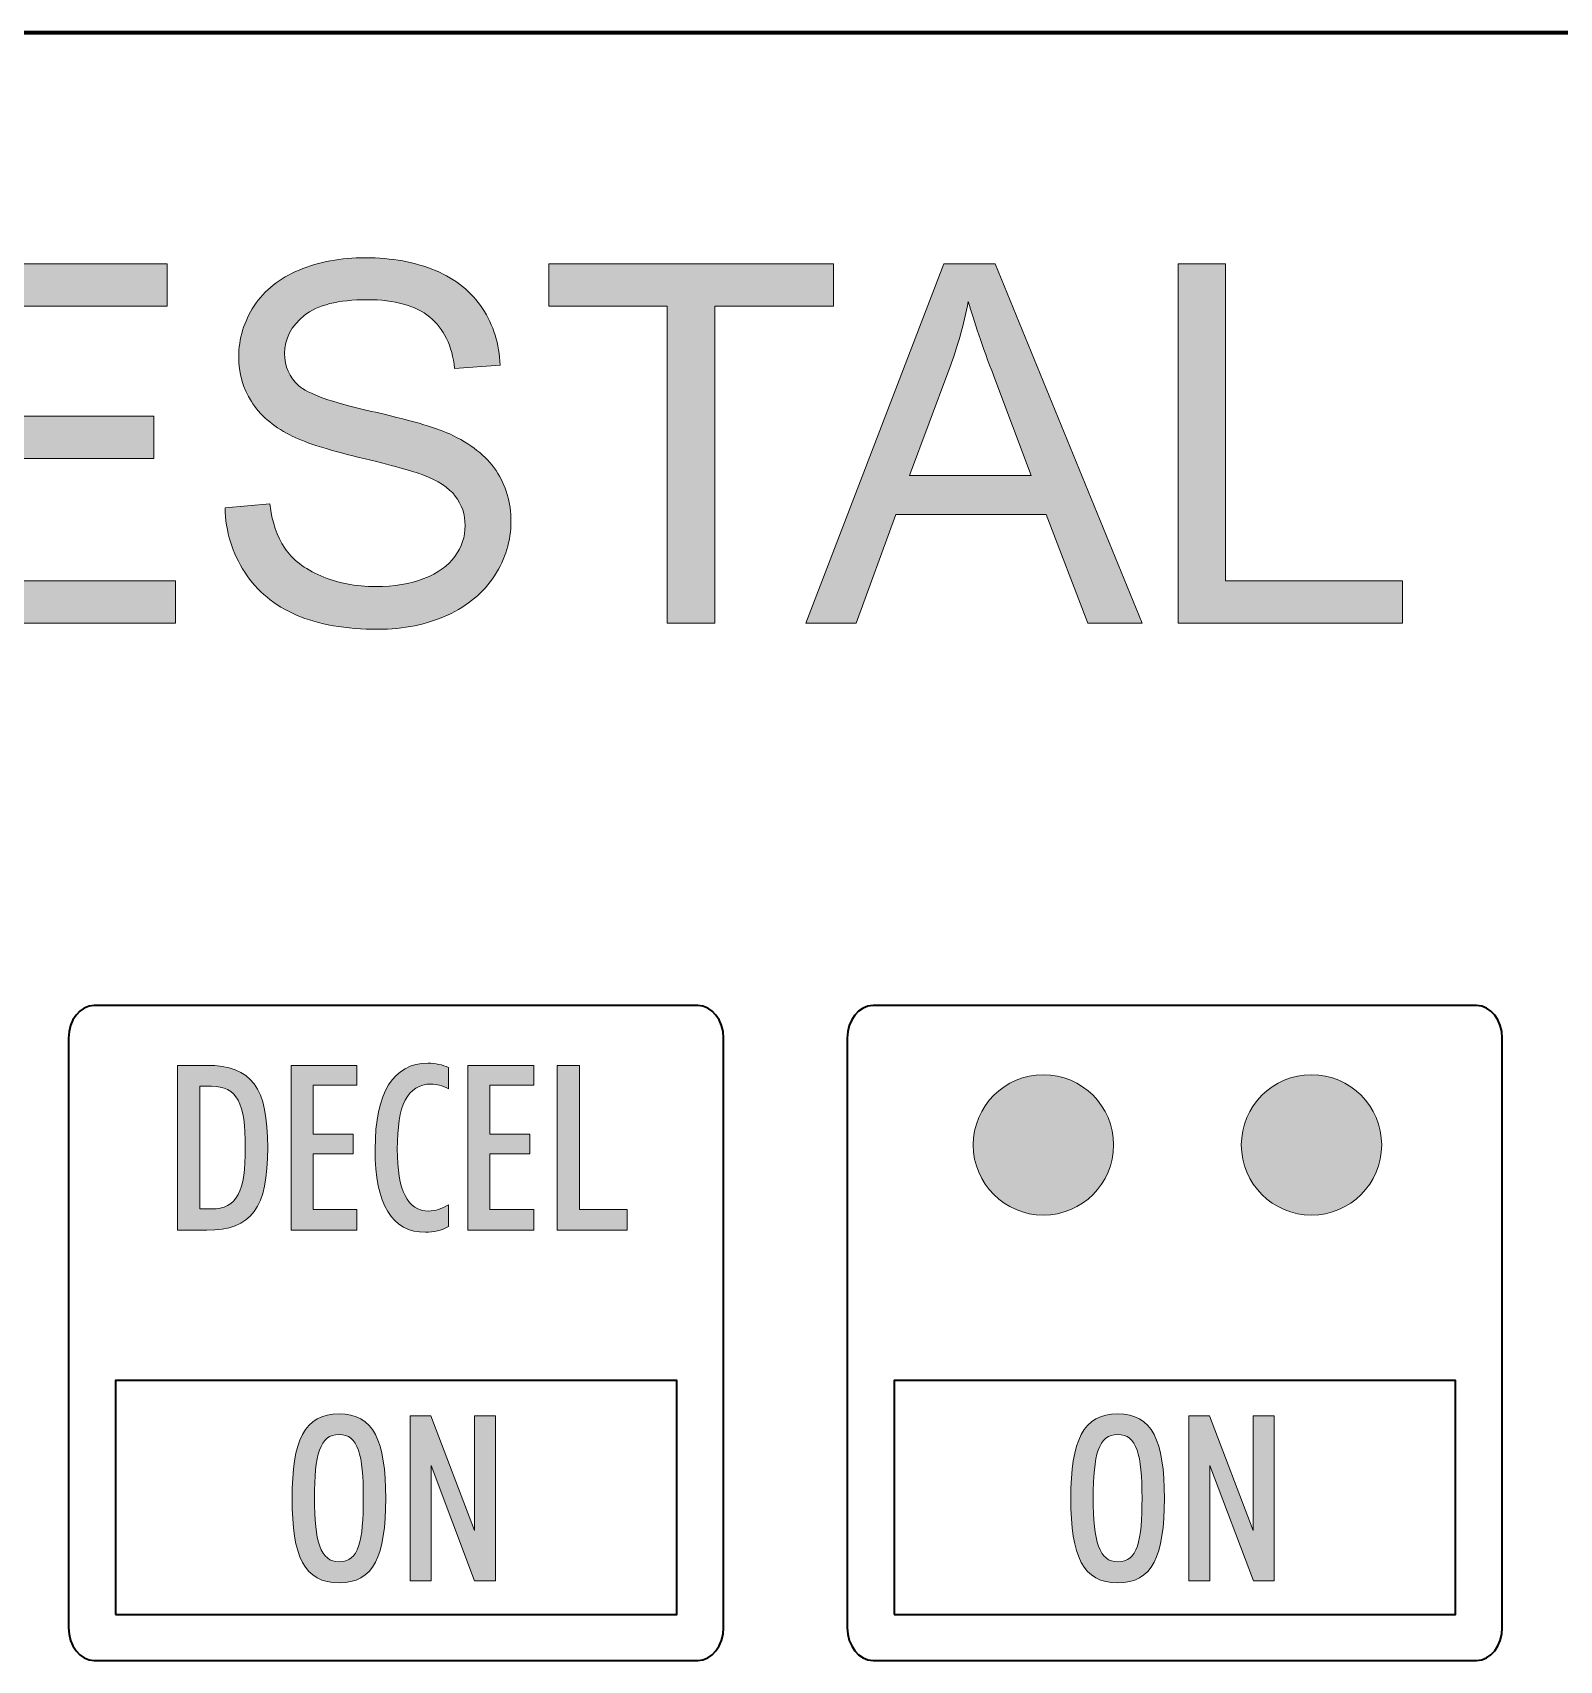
# Model space of a CAD drawing. Header units: millimetres. Extents: x 4 to 202, y 10 to 290.
# Drawn here: x 102.88 to 135.52, y 177.58 to 212.37 of the extents above; entities that cross this region are included whole.
import ezdxf

# ---------------------------------------------------------------- set-up
doc = ezdxf.new("R2010")
doc.units = ezdxf.units.MM
doc.header["$MEASUREMENT"] = 0
doc.layers.add('Layer 1', color=7, linetype='Continuous', lineweight=0)

# ---------------------------------------------------------------- blocks, each defined once
blk = doc.blocks.new('Block_7')
at = {"layer": 'Layer 1', "true_color": 0x1d1d1b, "transparency": 33554687}
h = blk.add_hatch(color=250, dxfattribs=at)
h.dxf.hatch_style = 2
edge = h.paths.add_edge_path()
edge.add_spline(control_points=[(79.146, 203.779), (79.146, 203.779), (81.131, 203.779), (81.131, 203.779), (81.787, 203.779), (82.253, 203.902), (82.529, 204.146), (82.805, 204.39), (82.943, 204.734), (82.943, 205.178), (82.943, 205.499), (82.862, 205.774), (82.699, 206.003), (82.537, 206.232), (82.323, 206.383), (82.058, 206.456), (81.887, 206.501), (81.571, 206.524), (81.11, 206.524), (81.11, 206.524), (79.146, 206.524), (79.146, 206.524), (79.146, 206.524), (79.146, 203.779), (79.146, 203.779)], knot_values=[0, 0, 0, 0, 1, 1, 1, 2, 2, 2, 3, 3, 3, 4, 4, 4, 5, 5, 5, 6, 6, 6, 7, 7, 7, 8, 8, 8, 8], degree=3, periodic=0)
edge = h.paths.add_edge_path()
edge.add_spline(control_points=[(78.129, 199.752), (78.129, 199.752), (78.129, 207.43), (78.129, 207.43), (78.129, 207.43), (81.026, 207.43), (81.026, 207.43), (81.536, 207.43), (81.925, 207.406), (82.194, 207.357), (82.571, 207.294), (82.887, 207.174), (83.142, 206.998), (83.397, 206.822), (83.602, 206.574), (83.757, 206.257), (83.913, 205.939), (83.99, 205.59), (83.99, 205.209), (83.99, 204.556), (83.782, 204.004), (83.367, 203.552), (82.952, 203.099), (82.201, 202.873), (81.115, 202.873), (81.115, 202.873), (79.146, 202.873), (79.146, 202.873), (79.146, 202.873), (79.146, 199.752), (79.146, 199.752), (79.146, 199.752), (78.129, 199.752), (78.129, 199.752)], knot_values=[0, 0, 0, 0, 1, 1, 1, 2, 2, 2, 3, 3, 3, 4, 4, 4, 5, 5, 5, 6, 6, 6, 7, 7, 7, 8, 8, 8, 9, 9, 9, 10, 10, 10, 11, 11, 11, 11], degree=3, periodic=0)
h = blk.add_hatch(color=250, dxfattribs=at)
h.dxf.hatch_style = 2
edge = h.paths.add_edge_path()
edge.add_spline(control_points=[(85.305, 199.752), (85.305, 199.752), (85.305, 207.43), (85.305, 207.43), (85.305, 207.43), (90.857, 207.43), (90.857, 207.43), (90.857, 207.43), (90.857, 206.524), (90.857, 206.524), (90.857, 206.524), (86.321, 206.524), (86.321, 206.524), (86.321, 206.524), (86.321, 204.172), (86.321, 204.172), (86.321, 204.172), (90.569, 204.172), (90.569, 204.172), (90.569, 204.172), (90.569, 203.271), (90.569, 203.271), (90.569, 203.271), (86.321, 203.271), (86.321, 203.271), (86.321, 203.271), (86.321, 200.658), (86.321, 200.658), (86.321, 200.658), (91.035, 200.658), (91.035, 200.658), (91.035, 200.658), (91.035, 199.752), (91.035, 199.752), (91.035, 199.752), (85.305, 199.752), (85.305, 199.752)], knot_values=[0, 0, 0, 0, 1, 1, 1, 2, 2, 2, 3, 3, 3, 4, 4, 4, 5, 5, 5, 6, 6, 6, 7, 7, 7, 8, 8, 8, 9, 9, 9, 10, 10, 10, 11, 11, 11, 12, 12, 12, 12], degree=3, periodic=0)
h = blk.add_hatch(color=250, dxfattribs=at)
h.dxf.hatch_style = 2
edge = h.paths.add_edge_path()
edge.add_spline(control_points=[(93.455, 200.658), (93.455, 200.658), (95.094, 200.658), (95.094, 200.658), (95.601, 200.658), (95.998, 200.705), (96.286, 200.799), (96.574, 200.894), (96.803, 201.026), (96.974, 201.197), (97.215, 201.438), (97.403, 201.762), (97.537, 202.169), (97.672, 202.576), (97.739, 203.069), (97.739, 203.648), (97.739, 204.452), (97.607, 205.069), (97.344, 205.5), (97.08, 205.931), (96.76, 206.22), (96.383, 206.367), (96.11, 206.472), (95.672, 206.524), (95.068, 206.524), (95.068, 206.524), (93.455, 206.524), (93.455, 206.524), (93.455, 206.524), (93.455, 200.658), (93.455, 200.658)], knot_values=[0, 0, 0, 0, 1, 1, 1, 2, 2, 2, 3, 3, 3, 4, 4, 4, 5, 5, 5, 6, 6, 6, 7, 7, 7, 8, 8, 8, 9, 9, 9, 10, 10, 10, 10], degree=3, periodic=0)
edge = h.paths.add_edge_path()
edge.add_spline(control_points=[(92.439, 199.752), (92.439, 199.752), (92.439, 207.43), (92.439, 207.43), (92.439, 207.43), (95.084, 207.43), (95.084, 207.43), (95.681, 207.43), (96.137, 207.393), (96.451, 207.32), (96.891, 207.219), (97.266, 207.035), (97.577, 206.77), (97.982, 206.428), (98.285, 205.991), (98.485, 205.458), (98.686, 204.925), (98.787, 204.317), (98.787, 203.633), (98.787, 203.05), (98.719, 202.533), (98.583, 202.082), (98.446, 201.632), (98.272, 201.259), (98.059, 200.964), (97.846, 200.669), (97.612, 200.437), (97.36, 200.268), (97.106, 200.098), (96.801, 199.97), (96.443, 199.883), (96.085, 199.795), (95.674, 199.752), (95.21, 199.752), (95.21, 199.752), (92.439, 199.752), (92.439, 199.752)], knot_values=[0, 0, 0, 0, 1, 1, 1, 2, 2, 2, 3, 3, 3, 4, 4, 4, 5, 5, 5, 6, 6, 6, 7, 7, 7, 8, 8, 8, 9, 9, 9, 10, 10, 10, 11, 11, 11, 12, 12, 12, 12], degree=3, periodic=0)
h = blk.add_hatch(color=250, dxfattribs=at)
h.dxf.hatch_style = 2
edge = h.paths.add_edge_path()
edge.add_spline(control_points=[(100.206, 199.752), (100.206, 199.752), (100.206, 207.43), (100.206, 207.43), (100.206, 207.43), (105.758, 207.43), (105.758, 207.43), (105.758, 207.43), (105.758, 206.524), (105.758, 206.524), (105.758, 206.524), (101.222, 206.524), (101.222, 206.524), (101.222, 206.524), (101.222, 204.172), (101.222, 204.172), (101.222, 204.172), (105.47, 204.172), (105.47, 204.172), (105.47, 204.172), (105.47, 203.271), (105.47, 203.271), (105.47, 203.271), (101.222, 203.271), (101.222, 203.271), (101.222, 203.271), (101.222, 200.658), (101.222, 200.658), (101.222, 200.658), (105.936, 200.658), (105.936, 200.658), (105.936, 200.658), (105.936, 199.752), (105.936, 199.752), (105.936, 199.752), (100.206, 199.752), (100.206, 199.752)], knot_values=[0, 0, 0, 0, 1, 1, 1, 2, 2, 2, 3, 3, 3, 4, 4, 4, 5, 5, 5, 6, 6, 6, 7, 7, 7, 8, 8, 8, 9, 9, 9, 10, 10, 10, 11, 11, 11, 12, 12, 12, 12], degree=3, periodic=0)
h = blk.add_hatch(color=250, dxfattribs=at)
h.dxf.hatch_style = 2
edge = h.paths.add_edge_path()
edge.add_spline(control_points=[(106.994, 202.218), (106.994, 202.218), (107.953, 202.302), (107.953, 202.302), (107.998, 201.918), (108.104, 201.603), (108.27, 201.357), (108.435, 201.111), (108.693, 200.912), (109.042, 200.76), (109.391, 200.608), (109.784, 200.532), (110.22, 200.532), (110.608, 200.532), (110.95, 200.59), (111.247, 200.705), (111.544, 200.82), (111.764, 200.978), (111.909, 201.179), (112.054, 201.38), (112.127, 201.599), (112.127, 201.836), (112.127, 202.077), (112.057, 202.287), (111.917, 202.467), (111.778, 202.647), (111.547, 202.798), (111.226, 202.92), (111.02, 203.001), (110.564, 203.126), (109.859, 203.295), (109.154, 203.464), (108.66, 203.624), (108.377, 203.774), (108.01, 203.966), (107.737, 204.204), (107.557, 204.489), (107.377, 204.774), (107.288, 205.092), (107.288, 205.445), (107.288, 205.833), (107.397, 206.195), (107.618, 206.532), (107.837, 206.869), (108.159, 207.124), (108.581, 207.299), (109.004, 207.474), (109.473, 207.561), (109.99, 207.561), (110.559, 207.561), (111.061, 207.469), (111.496, 207.286), (111.93, 207.103), (112.265, 206.833), (112.499, 206.477), (112.732, 206.121), (112.858, 205.717), (112.876, 205.267), (112.876, 205.267), (111.902, 205.194), (111.902, 205.194), (111.849, 205.679), (111.672, 206.045), (111.37, 206.294), (111.068, 206.541), (110.622, 206.665), (110.032, 206.665), (109.417, 206.665), (108.97, 206.553), (108.689, 206.327), (108.408, 206.102), (108.267, 205.831), (108.267, 205.513), (108.267, 205.237), (108.367, 205.01), (108.566, 204.832), (108.761, 204.654), (109.271, 204.472), (110.097, 204.285), (110.923, 204.098), (111.489, 203.935), (111.797, 203.795), (112.244, 203.589), (112.574, 203.328), (112.787, 203.012), (113, 202.696), (113.106, 202.332), (113.106, 201.92), (113.106, 201.512), (112.989, 201.127), (112.755, 200.765), (112.521, 200.404), (112.185, 200.123), (111.747, 199.922), (111.309, 199.721), (110.816, 199.621), (110.268, 199.621), (109.573, 199.621), (108.991, 199.722), (108.521, 199.924), (108.051, 200.127), (107.683, 200.432), (107.416, 200.838), (107.149, 201.245), (107.008, 201.705), (106.994, 202.218)], knot_values=[0, 0, 0, 0, 1, 1, 1, 2, 2, 2, 3, 3, 3, 4, 4, 4, 5, 5, 5, 6, 6, 6, 7, 7, 7, 8, 8, 8, 9, 9, 9, 10, 10, 10, 11, 11, 11, 12, 12, 12, 13, 13, 13, 14, 14, 14, 15, 15, 15, 16, 16, 16, 17, 17, 17, 18, 18, 18, 19, 19, 19, 20, 20, 20, 21, 21, 21, 22, 22, 22, 23, 23, 23, 24, 24, 24, 25, 25, 25, 26, 26, 26, 27, 27, 27, 28, 28, 28, 29, 29, 29, 30, 30, 30, 31, 31, 31, 32, 32, 32, 33, 33, 33, 34, 34, 34, 35, 35, 35, 35], degree=3, periodic=0)
h = blk.add_hatch(color=250, dxfattribs=at)
h.dxf.hatch_style = 2
edge = h.paths.add_edge_path()
edge.add_spline(control_points=[(116.448, 199.752), (116.448, 199.752), (116.448, 206.524), (116.448, 206.524), (116.448, 206.524), (113.918, 206.524), (113.918, 206.524), (113.918, 206.524), (113.918, 207.43), (113.918, 207.43), (113.918, 207.43), (120.004, 207.43), (120.004, 207.43), (120.004, 207.43), (120.004, 206.524), (120.004, 206.524), (120.004, 206.524), (117.464, 206.524), (117.464, 206.524), (117.464, 206.524), (117.464, 199.752), (117.464, 199.752), (117.464, 199.752), (116.448, 199.752), (116.448, 199.752)], knot_values=[0, 0, 0, 0, 1, 1, 1, 2, 2, 2, 3, 3, 3, 4, 4, 4, 5, 5, 5, 6, 6, 6, 7, 7, 7, 8, 8, 8, 8], degree=3, periodic=0)
h = blk.add_hatch(color=250, dxfattribs=at)
h.dxf.hatch_style = 2
edge = h.paths.add_edge_path()
edge.add_spline(control_points=[(121.625, 202.905), (121.625, 202.905), (124.228, 202.905), (124.228, 202.905), (124.228, 202.905), (123.427, 205.031), (123.427, 205.031), (123.182, 205.677), (123.001, 206.208), (122.882, 206.623), (122.784, 206.131), (122.646, 205.642), (122.468, 205.157), (122.468, 205.157), (121.625, 202.905), (121.625, 202.905)], knot_values=[0, 0, 0, 0, 1, 1, 1, 2, 2, 2, 3, 3, 3, 4, 4, 4, 5, 5, 5, 5], degree=3, periodic=0)
edge = h.paths.add_edge_path()
edge.add_spline(control_points=[(119.409, 199.752), (119.409, 199.752), (122.358, 207.43), (122.358, 207.43), (122.358, 207.43), (123.453, 207.43), (123.453, 207.43), (123.453, 207.43), (126.596, 199.752), (126.596, 199.752), (126.596, 199.752), (125.438, 199.752), (125.438, 199.752), (125.438, 199.752), (124.543, 202.077), (124.543, 202.077), (124.543, 202.077), (121.332, 202.077), (121.332, 202.077), (121.332, 202.077), (120.488, 199.752), (120.488, 199.752), (120.488, 199.752), (119.409, 199.752), (119.409, 199.752)], knot_values=[0, 0, 0, 0, 1, 1, 1, 2, 2, 2, 3, 3, 3, 4, 4, 4, 5, 5, 5, 6, 6, 6, 7, 7, 7, 8, 8, 8, 8], degree=3, periodic=0)
h = blk.add_hatch(color=250, dxfattribs=at)
h.dxf.hatch_style = 2
edge = h.paths.add_edge_path()
edge.add_spline(control_points=[(127.365, 199.752), (127.365, 199.752), (127.365, 207.43), (127.365, 207.43), (127.365, 207.43), (128.381, 207.43), (128.381, 207.43), (128.381, 207.43), (128.381, 200.658), (128.381, 200.658), (128.381, 200.658), (132.163, 200.658), (132.163, 200.658), (132.163, 200.658), (132.163, 199.752), (132.163, 199.752), (132.163, 199.752), (127.365, 199.752), (127.365, 199.752)], knot_values=[0, 0, 0, 0, 1, 1, 1, 2, 2, 2, 3, 3, 3, 4, 4, 4, 5, 5, 5, 6, 6, 6, 6], degree=3, periodic=0)
at = {"layer": 'Layer 1'}
for points, knots in [([(78.129, 199.752), (78.129, 199.752), (78.129, 207.43), (78.129, 207.43), (78.129, 207.43), (81.026, 207.43), (81.026, 207.43), (81.536, 207.43), (81.925, 207.406), (82.194, 207.357), (82.571, 207.294), (82.887, 207.174), (83.142, 206.998), (83.397, 206.822), (83.602, 206.574), (83.757, 206.257), (83.913, 205.939), (83.99, 205.59), (83.99, 205.209), (83.99, 204.556), (83.782, 204.004), (83.367, 203.552), (82.952, 203.099), (82.201, 202.873), (81.115, 202.873), (81.115, 202.873), (79.146, 202.873), (79.146, 202.873), (79.146, 202.873), (79.146, 199.752), (79.146, 199.752), (79.146, 199.752), (78.129, 199.752), (78.129, 199.752)], [0, 0, 0, 0, 1, 1, 1, 2, 2, 2, 3, 3, 3, 4, 4, 4, 5, 5, 5, 6, 6, 6, 7, 7, 7, 8, 8, 8, 9, 9, 9, 10, 10, 10, 11, 11, 11, 11]), ([(85.305, 199.752), (85.305, 199.752), (85.305, 207.43), (85.305, 207.43), (85.305, 207.43), (90.857, 207.43), (90.857, 207.43), (90.857, 207.43), (90.857, 206.524), (90.857, 206.524), (90.857, 206.524), (86.321, 206.524), (86.321, 206.524), (86.321, 206.524), (86.321, 204.172), (86.321, 204.172), (86.321, 204.172), (90.569, 204.172), (90.569, 204.172), (90.569, 204.172), (90.569, 203.271), (90.569, 203.271), (90.569, 203.271), (86.321, 203.271), (86.321, 203.271), (86.321, 203.271), (86.321, 200.658), (86.321, 200.658), (86.321, 200.658), (91.035, 200.658), (91.035, 200.658), (91.035, 200.658), (91.035, 199.752), (91.035, 199.752), (91.035, 199.752), (85.305, 199.752), (85.305, 199.752)], [0, 0, 0, 0, 1, 1, 1, 2, 2, 2, 3, 3, 3, 4, 4, 4, 5, 5, 5, 6, 6, 6, 7, 7, 7, 8, 8, 8, 9, 9, 9, 10, 10, 10, 11, 11, 11, 12, 12, 12, 12]), ([(92.439, 199.752), (92.439, 199.752), (92.439, 207.43), (92.439, 207.43), (92.439, 207.43), (95.084, 207.43), (95.084, 207.43), (95.681, 207.43), (96.137, 207.393), (96.451, 207.32), (96.891, 207.219), (97.266, 207.035), (97.577, 206.77), (97.982, 206.428), (98.285, 205.991), (98.485, 205.458), (98.686, 204.925), (98.787, 204.317), (98.787, 203.633), (98.787, 203.05), (98.719, 202.533), (98.583, 202.082), (98.446, 201.632), (98.272, 201.259), (98.059, 200.964), (97.846, 200.669), (97.612, 200.437), (97.36, 200.268), (97.106, 200.098), (96.801, 199.97), (96.443, 199.883), (96.085, 199.795), (95.674, 199.752), (95.21, 199.752), (95.21, 199.752), (92.439, 199.752), (92.439, 199.752)], [0, 0, 0, 0, 1, 1, 1, 2, 2, 2, 3, 3, 3, 4, 4, 4, 5, 5, 5, 6, 6, 6, 7, 7, 7, 8, 8, 8, 9, 9, 9, 10, 10, 10, 11, 11, 11, 12, 12, 12, 12]), ([(100.206, 199.752), (100.206, 199.752), (100.206, 207.43), (100.206, 207.43), (100.206, 207.43), (105.758, 207.43), (105.758, 207.43), (105.758, 207.43), (105.758, 206.524), (105.758, 206.524), (105.758, 206.524), (101.222, 206.524), (101.222, 206.524), (101.222, 206.524), (101.222, 204.172), (101.222, 204.172), (101.222, 204.172), (105.47, 204.172), (105.47, 204.172), (105.47, 204.172), (105.47, 203.271), (105.47, 203.271), (105.47, 203.271), (101.222, 203.271), (101.222, 203.271), (101.222, 203.271), (101.222, 200.658), (101.222, 200.658), (101.222, 200.658), (105.936, 200.658), (105.936, 200.658), (105.936, 200.658), (105.936, 199.752), (105.936, 199.752), (105.936, 199.752), (100.206, 199.752), (100.206, 199.752)], [0, 0, 0, 0, 1, 1, 1, 2, 2, 2, 3, 3, 3, 4, 4, 4, 5, 5, 5, 6, 6, 6, 7, 7, 7, 8, 8, 8, 9, 9, 9, 10, 10, 10, 11, 11, 11, 12, 12, 12, 12]), ([(106.994, 202.218), (106.994, 202.218), (107.953, 202.302), (107.953, 202.302), (107.998, 201.918), (108.104, 201.603), (108.27, 201.357), (108.435, 201.111), (108.693, 200.912), (109.042, 200.76), (109.391, 200.608), (109.784, 200.532), (110.22, 200.532), (110.608, 200.532), (110.95, 200.59), (111.247, 200.705), (111.544, 200.82), (111.764, 200.978), (111.909, 201.179), (112.054, 201.38), (112.127, 201.599), (112.127, 201.836), (112.127, 202.077), (112.057, 202.287), (111.917, 202.467), (111.778, 202.647), (111.547, 202.798), (111.226, 202.92), (111.02, 203.001), (110.564, 203.126), (109.859, 203.295), (109.154, 203.464), (108.66, 203.624), (108.377, 203.774), (108.01, 203.966), (107.737, 204.204), (107.557, 204.489), (107.377, 204.774), (107.288, 205.092), (107.288, 205.445), (107.288, 205.833), (107.397, 206.195), (107.618, 206.532), (107.837, 206.869), (108.159, 207.124), (108.581, 207.299), (109.004, 207.474), (109.473, 207.561), (109.99, 207.561), (110.559, 207.561), (111.061, 207.469), (111.496, 207.286), (111.93, 207.103), (112.265, 206.833), (112.499, 206.477), (112.732, 206.121), (112.858, 205.717), (112.876, 205.267), (112.876, 205.267), (111.902, 205.194), (111.902, 205.194), (111.849, 205.679), (111.672, 206.045), (111.37, 206.294), (111.068, 206.541), (110.622, 206.665), (110.032, 206.665), (109.417, 206.665), (108.97, 206.553), (108.689, 206.327), (108.408, 206.102), (108.267, 205.831), (108.267, 205.513), (108.267, 205.237), (108.367, 205.01), (108.566, 204.832), (108.761, 204.654), (109.271, 204.472), (110.097, 204.285), (110.923, 204.098), (111.489, 203.935), (111.797, 203.795), (112.244, 203.589), (112.574, 203.328), (112.787, 203.012), (113, 202.696), (113.106, 202.332), (113.106, 201.92), (113.106, 201.512), (112.989, 201.127), (112.755, 200.765), (112.521, 200.404), (112.185, 200.123), (111.747, 199.922), (111.309, 199.721), (110.816, 199.621), (110.268, 199.621), (109.573, 199.621), (108.991, 199.722), (108.521, 199.924), (108.051, 200.127), (107.683, 200.432), (107.416, 200.838), (107.149, 201.245), (107.008, 201.705), (106.994, 202.218)], [0, 0, 0, 0, 1, 1, 1, 2, 2, 2, 3, 3, 3, 4, 4, 4, 5, 5, 5, 6, 6, 6, 7, 7, 7, 8, 8, 8, 9, 9, 9, 10, 10, 10, 11, 11, 11, 12, 12, 12, 13, 13, 13, 14, 14, 14, 15, 15, 15, 16, 16, 16, 17, 17, 17, 18, 18, 18, 19, 19, 19, 20, 20, 20, 21, 21, 21, 22, 22, 22, 23, 23, 23, 24, 24, 24, 25, 25, 25, 26, 26, 26, 27, 27, 27, 28, 28, 28, 29, 29, 29, 30, 30, 30, 31, 31, 31, 32, 32, 32, 33, 33, 33, 34, 34, 34, 35, 35, 35, 35]), ([(116.448, 199.752), (116.448, 199.752), (116.448, 206.524), (116.448, 206.524), (116.448, 206.524), (113.918, 206.524), (113.918, 206.524), (113.918, 206.524), (113.918, 207.43), (113.918, 207.43), (113.918, 207.43), (120.004, 207.43), (120.004, 207.43), (120.004, 207.43), (120.004, 206.524), (120.004, 206.524), (120.004, 206.524), (117.464, 206.524), (117.464, 206.524), (117.464, 206.524), (117.464, 199.752), (117.464, 199.752), (117.464, 199.752), (116.448, 199.752), (116.448, 199.752)], [0, 0, 0, 0, 1, 1, 1, 2, 2, 2, 3, 3, 3, 4, 4, 4, 5, 5, 5, 6, 6, 6, 7, 7, 7, 8, 8, 8, 8]), ([(119.409, 199.752), (119.409, 199.752), (122.358, 207.43), (122.358, 207.43), (122.358, 207.43), (123.453, 207.43), (123.453, 207.43), (123.453, 207.43), (126.596, 199.752), (126.596, 199.752), (126.596, 199.752), (125.438, 199.752), (125.438, 199.752), (125.438, 199.752), (124.543, 202.077), (124.543, 202.077), (124.543, 202.077), (121.332, 202.077), (121.332, 202.077), (121.332, 202.077), (120.488, 199.752), (120.488, 199.752), (120.488, 199.752), (119.409, 199.752), (119.409, 199.752)], [0, 0, 0, 0, 1, 1, 1, 2, 2, 2, 3, 3, 3, 4, 4, 4, 5, 5, 5, 6, 6, 6, 7, 7, 7, 8, 8, 8, 8]), ([(127.365, 199.752), (127.365, 199.752), (127.365, 207.43), (127.365, 207.43), (127.365, 207.43), (128.381, 207.43), (128.381, 207.43), (128.381, 207.43), (128.381, 200.658), (128.381, 200.658), (128.381, 200.658), (132.163, 200.658), (132.163, 200.658), (132.163, 200.658), (132.163, 199.752), (132.163, 199.752), (132.163, 199.752), (127.365, 199.752), (127.365, 199.752)], [0, 0, 0, 0, 1, 1, 1, 2, 2, 2, 3, 3, 3, 4, 4, 4, 5, 5, 5, 6, 6, 6, 6]), ([(79.146, 203.779), (79.146, 203.779), (81.131, 203.779), (81.131, 203.779), (81.787, 203.779), (82.253, 203.902), (82.529, 204.146), (82.805, 204.39), (82.943, 204.734), (82.943, 205.178), (82.943, 205.499), (82.862, 205.774), (82.699, 206.003), (82.537, 206.232), (82.323, 206.383), (82.058, 206.456), (81.887, 206.501), (81.571, 206.524), (81.11, 206.524), (81.11, 206.524), (79.146, 206.524), (79.146, 206.524), (79.146, 206.524), (79.146, 203.779), (79.146, 203.779)], [0, 0, 0, 0, 1, 1, 1, 2, 2, 2, 3, 3, 3, 4, 4, 4, 5, 5, 5, 6, 6, 6, 7, 7, 7, 8, 8, 8, 8]), ([(93.455, 200.658), (93.455, 200.658), (95.094, 200.658), (95.094, 200.658), (95.601, 200.658), (95.998, 200.705), (96.286, 200.799), (96.574, 200.894), (96.803, 201.026), (96.974, 201.197), (97.215, 201.438), (97.403, 201.762), (97.537, 202.169), (97.672, 202.576), (97.739, 203.069), (97.739, 203.648), (97.739, 204.452), (97.607, 205.069), (97.344, 205.5), (97.08, 205.931), (96.76, 206.22), (96.383, 206.367), (96.11, 206.472), (95.672, 206.524), (95.068, 206.524), (95.068, 206.524), (93.455, 206.524), (93.455, 206.524), (93.455, 206.524), (93.455, 200.658), (93.455, 200.658)], [0, 0, 0, 0, 1, 1, 1, 2, 2, 2, 3, 3, 3, 4, 4, 4, 5, 5, 5, 6, 6, 6, 7, 7, 7, 8, 8, 8, 9, 9, 9, 10, 10, 10, 10]), ([(121.625, 202.905), (121.625, 202.905), (124.228, 202.905), (124.228, 202.905), (124.228, 202.905), (123.427, 205.031), (123.427, 205.031), (123.182, 205.677), (123.001, 206.208), (122.882, 206.623), (122.784, 206.131), (122.646, 205.642), (122.468, 205.157), (122.468, 205.157), (121.625, 202.905), (121.625, 202.905)], [0, 0, 0, 0, 1, 1, 1, 2, 2, 2, 3, 3, 3, 4, 4, 4, 5, 5, 5, 5])]:
    blk.add_open_spline(points, degree=3, knots=knots, dxfattribs=at)
blk = doc.blocks.new('Block_6')
at = {"layer": 'Layer 1'}
blk.add_blockref('Block_7', (0, 0), dxfattribs=at)
blk = doc.blocks.new('Block_36')
at = {"layer": 'Layer 1', "true_color": 0x1d1e1b, "transparency": 33554687}
h = blk.add_hatch(color=250, dxfattribs=at)
h.dxf.hatch_style = 2
edge = h.paths.add_edge_path()
edge.add_spline(control_points=[(111.28, 186.731), (110.559, 186.731), (110.203, 187.319), (110.203, 188.505), (110.203, 189.726), (110.593, 190.344), (111.335, 190.344), (111.498, 190.344), (111.641, 190.314), (111.774, 190.25), (111.774, 190.25), (111.774, 189.8), (111.774, 189.8), (111.641, 189.864), (111.517, 189.899), (111.404, 189.899), (110.885, 189.899), (110.677, 189.444), (110.677, 188.51), (110.677, 187.621), (110.89, 187.186), (111.354, 187.186), (111.488, 187.186), (111.621, 187.23), (111.774, 187.319), (111.774, 187.319), (111.774, 186.855), (111.774, 186.855), (111.616, 186.771), (111.458, 186.731), (111.28, 186.731)], knot_values=[0, 0, 0, 0, 1, 1, 1, 2, 2, 2, 3, 3, 3, 4, 4, 4, 5, 5, 5, 6, 6, 6, 7, 7, 7, 8, 8, 8, 9, 9, 9, 10, 10, 10, 10], degree=3, periodic=0)
h = blk.add_hatch(color=250, dxfattribs=at)
h.dxf.hatch_style = 2
edge = h.paths.add_edge_path()
edge.add_spline(control_points=[(106.702, 187.23), (107.26, 187.23), (107.428, 187.606), (107.428, 188.545), (107.428, 189.484), (107.26, 189.854), (106.702, 189.854), (106.702, 189.854), (106.455, 189.854), (106.455, 189.854), (106.455, 189.854), (106.455, 187.23), (106.455, 187.23), (106.455, 187.23), (106.702, 187.23), (106.702, 187.23)], knot_values=[0, 0, 0, 0, 1, 1, 1, 2, 2, 2, 3, 3, 3, 4, 4, 4, 5, 5, 5, 5], degree=3, periodic=0)
edge = h.paths.add_edge_path()
edge.add_spline(control_points=[(105.976, 190.299), (105.976, 190.299), (106.603, 190.299), (106.603, 190.299), (107.567, 190.299), (107.908, 189.825), (107.908, 188.54), (107.908, 187.25), (107.567, 186.776), (106.603, 186.776), (106.603, 186.776), (105.976, 186.776), (105.976, 186.776), (105.976, 186.776), (105.976, 190.299), (105.976, 190.299)], knot_values=[0, 0, 0, 0, 1, 1, 1, 2, 2, 2, 3, 3, 3, 4, 4, 4, 5, 5, 5, 5], degree=3, periodic=0)
h = blk.add_hatch(color=250, dxfattribs=at)
h.dxf.hatch_style = 2
edge = h.paths.add_edge_path()
edge.add_spline(control_points=[(108.405, 190.299), (108.405, 190.299), (109.814, 190.299), (109.814, 190.299), (109.814, 190.299), (109.814, 189.874), (109.814, 189.874), (109.814, 189.874), (108.88, 189.874), (108.88, 189.874), (108.88, 189.874), (108.88, 188.827), (108.88, 188.827), (108.88, 188.827), (109.735, 188.827), (109.735, 188.827), (109.735, 188.827), (109.735, 188.407), (109.735, 188.407), (109.735, 188.407), (108.88, 188.407), (108.88, 188.407), (108.88, 188.407), (108.88, 187.216), (108.88, 187.216), (108.88, 187.216), (109.814, 187.216), (109.814, 187.216), (109.814, 187.216), (109.814, 186.776), (109.814, 186.776), (109.814, 186.776), (108.405, 186.776), (108.405, 186.776), (108.405, 186.776), (108.405, 190.299), (108.405, 190.299)], knot_values=[0, 0, 0, 0, 1, 1, 1, 2, 2, 2, 3, 3, 3, 4, 4, 4, 5, 5, 5, 6, 6, 6, 7, 7, 7, 8, 8, 8, 9, 9, 9, 10, 10, 10, 11, 11, 11, 12, 12, 12, 12], degree=3, periodic=0)
h = blk.add_hatch(color=250, dxfattribs=at)
h.dxf.hatch_style = 2
edge = h.paths.add_edge_path()
edge.add_spline(control_points=[(112.184, 190.299), (112.184, 190.299), (113.592, 190.299), (113.592, 190.299), (113.592, 190.299), (113.592, 189.874), (113.592, 189.874), (113.592, 189.874), (112.658, 189.874), (112.658, 189.874), (112.658, 189.874), (112.658, 188.827), (112.658, 188.827), (112.658, 188.827), (113.513, 188.827), (113.513, 188.827), (113.513, 188.827), (113.513, 188.407), (113.513, 188.407), (113.513, 188.407), (112.658, 188.407), (112.658, 188.407), (112.658, 188.407), (112.658, 187.216), (112.658, 187.216), (112.658, 187.216), (113.592, 187.216), (113.592, 187.216), (113.592, 187.216), (113.592, 186.776), (113.592, 186.776), (113.592, 186.776), (112.184, 186.776), (112.184, 186.776), (112.184, 186.776), (112.184, 190.299), (112.184, 190.299)], knot_values=[0, 0, 0, 0, 1, 1, 1, 2, 2, 2, 3, 3, 3, 4, 4, 4, 5, 5, 5, 6, 6, 6, 7, 7, 7, 8, 8, 8, 9, 9, 9, 10, 10, 10, 11, 11, 11, 12, 12, 12, 12], degree=3, periodic=0)
h = blk.add_hatch(color=250, dxfattribs=at)
h.dxf.hatch_style = 2
edge = h.paths.add_edge_path()
edge.add_spline(control_points=[(114.095, 190.299), (114.095, 190.299), (114.569, 190.299), (114.569, 190.299), (114.569, 190.299), (114.569, 187.216), (114.569, 187.216), (114.569, 187.216), (115.587, 187.216), (115.587, 187.216), (115.587, 187.216), (115.587, 186.776), (115.587, 186.776), (115.587, 186.776), (114.095, 186.776), (114.095, 186.776), (114.095, 186.776), (114.095, 190.299), (114.095, 190.299)], knot_values=[0, 0, 0, 0, 1, 1, 1, 2, 2, 2, 3, 3, 3, 4, 4, 4, 5, 5, 5, 6, 6, 6, 6], degree=3, periodic=0)
at = {"layer": 'Layer 1'}
for points, knots in [([(111.28, 186.731), (110.559, 186.731), (110.203, 187.319), (110.203, 188.505), (110.203, 189.726), (110.593, 190.344), (111.335, 190.344), (111.498, 190.344), (111.641, 190.314), (111.774, 190.25), (111.774, 190.25), (111.774, 189.8), (111.774, 189.8), (111.641, 189.864), (111.517, 189.899), (111.404, 189.899), (110.885, 189.899), (110.677, 189.444), (110.677, 188.51), (110.677, 187.621), (110.89, 187.186), (111.354, 187.186), (111.488, 187.186), (111.621, 187.23), (111.774, 187.319), (111.774, 187.319), (111.774, 186.855), (111.774, 186.855), (111.616, 186.771), (111.458, 186.731), (111.28, 186.731)], [0, 0, 0, 0, 1, 1, 1, 2, 2, 2, 3, 3, 3, 4, 4, 4, 5, 5, 5, 6, 6, 6, 7, 7, 7, 8, 8, 8, 9, 9, 9, 10, 10, 10, 10]), ([(105.976, 190.299), (105.976, 190.299), (106.603, 190.299), (106.603, 190.299), (107.567, 190.299), (107.908, 189.825), (107.908, 188.54), (107.908, 187.25), (107.567, 186.776), (106.603, 186.776), (106.603, 186.776), (105.976, 186.776), (105.976, 186.776), (105.976, 186.776), (105.976, 190.299), (105.976, 190.299)], [0, 0, 0, 0, 1, 1, 1, 2, 2, 2, 3, 3, 3, 4, 4, 4, 5, 5, 5, 5]), ([(108.405, 190.299), (108.405, 190.299), (109.814, 190.299), (109.814, 190.299), (109.814, 190.299), (109.814, 189.874), (109.814, 189.874), (109.814, 189.874), (108.88, 189.874), (108.88, 189.874), (108.88, 189.874), (108.88, 188.827), (108.88, 188.827), (108.88, 188.827), (109.735, 188.827), (109.735, 188.827), (109.735, 188.827), (109.735, 188.407), (109.735, 188.407), (109.735, 188.407), (108.88, 188.407), (108.88, 188.407), (108.88, 188.407), (108.88, 187.216), (108.88, 187.216), (108.88, 187.216), (109.814, 187.216), (109.814, 187.216), (109.814, 187.216), (109.814, 186.776), (109.814, 186.776), (109.814, 186.776), (108.405, 186.776), (108.405, 186.776), (108.405, 186.776), (108.405, 190.299), (108.405, 190.299)], [0, 0, 0, 0, 1, 1, 1, 2, 2, 2, 3, 3, 3, 4, 4, 4, 5, 5, 5, 6, 6, 6, 7, 7, 7, 8, 8, 8, 9, 9, 9, 10, 10, 10, 11, 11, 11, 12, 12, 12, 12]), ([(112.184, 190.299), (112.184, 190.299), (113.592, 190.299), (113.592, 190.299), (113.592, 190.299), (113.592, 189.874), (113.592, 189.874), (113.592, 189.874), (112.658, 189.874), (112.658, 189.874), (112.658, 189.874), (112.658, 188.827), (112.658, 188.827), (112.658, 188.827), (113.513, 188.827), (113.513, 188.827), (113.513, 188.827), (113.513, 188.407), (113.513, 188.407), (113.513, 188.407), (112.658, 188.407), (112.658, 188.407), (112.658, 188.407), (112.658, 187.216), (112.658, 187.216), (112.658, 187.216), (113.592, 187.216), (113.592, 187.216), (113.592, 187.216), (113.592, 186.776), (113.592, 186.776), (113.592, 186.776), (112.184, 186.776), (112.184, 186.776), (112.184, 186.776), (112.184, 190.299), (112.184, 190.299)], [0, 0, 0, 0, 1, 1, 1, 2, 2, 2, 3, 3, 3, 4, 4, 4, 5, 5, 5, 6, 6, 6, 7, 7, 7, 8, 8, 8, 9, 9, 9, 10, 10, 10, 11, 11, 11, 12, 12, 12, 12]), ([(114.095, 190.299), (114.095, 190.299), (114.569, 190.299), (114.569, 190.299), (114.569, 190.299), (114.569, 187.216), (114.569, 187.216), (114.569, 187.216), (115.587, 187.216), (115.587, 187.216), (115.587, 187.216), (115.587, 186.776), (115.587, 186.776), (115.587, 186.776), (114.095, 186.776), (114.095, 186.776), (114.095, 186.776), (114.095, 190.299), (114.095, 190.299)], [0, 0, 0, 0, 1, 1, 1, 2, 2, 2, 3, 3, 3, 4, 4, 4, 5, 5, 5, 6, 6, 6, 6]), ([(106.702, 187.23), (107.26, 187.23), (107.428, 187.606), (107.428, 188.545), (107.428, 189.484), (107.26, 189.854), (106.702, 189.854), (106.702, 189.854), (106.455, 189.854), (106.455, 189.854), (106.455, 189.854), (106.455, 187.23), (106.455, 187.23), (106.455, 187.23), (106.702, 187.23), (106.702, 187.23)], [0, 0, 0, 0, 1, 1, 1, 2, 2, 2, 3, 3, 3, 4, 4, 4, 5, 5, 5, 5])]:
    blk.add_open_spline(points, degree=3, knots=knots, dxfattribs=at)
blk = doc.blocks.new('Block_37')
at = {"layer": 'Layer 1', "true_color": 0x1d1e1b, "transparency": 33554687}
h = blk.add_hatch(color=250, dxfattribs=at)
h.dxf.hatch_style = 2
edge = h.paths.add_edge_path()
edge.add_spline(control_points=[(109.436, 179.687), (109.856, 179.687), (109.95, 180.127), (109.95, 181.051), (109.95, 181.975), (109.841, 182.41), (109.431, 182.41), (109.021, 182.41), (108.907, 181.975), (108.907, 181.051), (108.907, 180.122), (109.03, 179.687), (109.436, 179.687)], knot_values=[0, 0, 0, 0, 1, 1, 1, 2, 2, 2, 3, 3, 3, 4, 4, 4, 4], degree=3, periodic=0)
edge = h.paths.add_edge_path()
edge.add_spline(control_points=[(109.431, 182.85), (110.172, 182.85), (110.429, 182.277), (110.429, 181.041), (110.429, 179.811), (110.172, 179.237), (109.431, 179.237), (108.69, 179.237), (108.428, 179.806), (108.428, 181.041), (108.428, 182.277), (108.69, 182.85), (109.431, 182.85)], knot_values=[0, 0, 0, 0, 1, 1, 1, 2, 2, 2, 3, 3, 3, 4, 4, 4, 4], degree=3, periodic=0)
h = blk.add_hatch(color=250, dxfattribs=at)
h.dxf.hatch_style = 2
edge = h.paths.add_edge_path()
edge.add_spline(control_points=[(110.951, 182.805), (110.951, 182.805), (111.391, 182.805), (111.391, 182.805), (111.391, 182.805), (112.325, 180.359), (112.325, 180.359), (112.325, 180.359), (112.325, 182.805), (112.325, 182.805), (112.325, 182.805), (112.775, 182.805), (112.775, 182.805), (112.775, 182.805), (112.775, 179.282), (112.775, 179.282), (112.775, 179.282), (112.33, 179.282), (112.33, 179.282), (112.33, 179.282), (111.401, 181.748), (111.401, 181.748), (111.401, 181.748), (111.401, 179.282), (111.401, 179.282), (111.401, 179.282), (110.951, 179.282), (110.951, 179.282), (110.951, 179.282), (110.951, 182.805), (110.951, 182.805)], knot_values=[0, 0, 0, 0, 1, 1, 1, 2, 2, 2, 3, 3, 3, 4, 4, 4, 5, 5, 5, 6, 6, 6, 7, 7, 7, 8, 8, 8, 9, 9, 9, 10, 10, 10, 10], degree=3, periodic=0)
at = {"layer": 'Layer 1'}
for points, knots in [([(109.431, 182.85), (110.172, 182.85), (110.429, 182.277), (110.429, 181.041), (110.429, 179.811), (110.172, 179.237), (109.431, 179.237), (108.69, 179.237), (108.428, 179.806), (108.428, 181.041), (108.428, 182.277), (108.69, 182.85), (109.431, 182.85)], [0, 0, 0, 0, 1, 1, 1, 2, 2, 2, 3, 3, 3, 4, 4, 4, 4]), ([(110.951, 182.805), (110.951, 182.805), (111.391, 182.805), (111.391, 182.805), (111.391, 182.805), (112.325, 180.359), (112.325, 180.359), (112.325, 180.359), (112.325, 182.805), (112.325, 182.805), (112.325, 182.805), (112.775, 182.805), (112.775, 182.805), (112.775, 182.805), (112.775, 179.282), (112.775, 179.282), (112.775, 179.282), (112.33, 179.282), (112.33, 179.282), (112.33, 179.282), (111.401, 181.748), (111.401, 181.748), (111.401, 181.748), (111.401, 179.282), (111.401, 179.282), (111.401, 179.282), (110.951, 179.282), (110.951, 179.282), (110.951, 179.282), (110.951, 182.805), (110.951, 182.805)], [0, 0, 0, 0, 1, 1, 1, 2, 2, 2, 3, 3, 3, 4, 4, 4, 5, 5, 5, 6, 6, 6, 7, 7, 7, 8, 8, 8, 9, 9, 9, 10, 10, 10, 10]), ([(109.436, 179.687), (109.856, 179.687), (109.95, 180.127), (109.95, 181.051), (109.95, 181.975), (109.841, 182.41), (109.431, 182.41), (109.021, 182.41), (108.907, 181.975), (108.907, 181.051), (108.907, 180.122), (109.03, 179.687), (109.436, 179.687)], [0, 0, 0, 0, 1, 1, 1, 2, 2, 2, 3, 3, 3, 4, 4, 4, 4])]:
    blk.add_open_spline(points, degree=3, knots=knots, dxfattribs=at)
blk = doc.blocks.new('Block_38')
at = {"layer": 'Layer 1', "true_color": 0x1d1e1b, "transparency": 33554687}
h = blk.add_hatch(color=250, dxfattribs=at)
h.dxf.hatch_style = 2
edge = h.paths.add_edge_path()
edge.add_spline(control_points=[(126.081, 179.687), (126.501, 179.687), (126.595, 180.127), (126.595, 181.051), (126.595, 181.975), (126.486, 182.41), (126.076, 182.41), (125.666, 182.41), (125.552, 181.975), (125.552, 181.051), (125.552, 180.122), (125.676, 179.687), (126.081, 179.687)], knot_values=[0, 0, 0, 0, 1, 1, 1, 2, 2, 2, 3, 3, 3, 4, 4, 4, 4], degree=3, periodic=0)
edge = h.paths.add_edge_path()
edge.add_spline(control_points=[(126.076, 182.85), (126.817, 182.85), (127.074, 182.277), (127.074, 181.041), (127.074, 179.811), (126.817, 179.237), (126.076, 179.237), (125.335, 179.237), (125.073, 179.806), (125.073, 181.041), (125.073, 182.277), (125.335, 182.85), (126.076, 182.85)], knot_values=[0, 0, 0, 0, 1, 1, 1, 2, 2, 2, 3, 3, 3, 4, 4, 4, 4], degree=3, periodic=0)
h = blk.add_hatch(color=250, dxfattribs=at)
h.dxf.hatch_style = 2
edge = h.paths.add_edge_path()
edge.add_spline(control_points=[(127.597, 182.805), (127.597, 182.805), (128.037, 182.805), (128.037, 182.805), (128.037, 182.805), (128.971, 180.359), (128.971, 180.359), (128.971, 180.359), (128.971, 182.805), (128.971, 182.805), (128.971, 182.805), (129.421, 182.805), (129.421, 182.805), (129.421, 182.805), (129.421, 179.282), (129.421, 179.282), (129.421, 179.282), (128.976, 179.282), (128.976, 179.282), (128.976, 179.282), (128.047, 181.748), (128.047, 181.748), (128.047, 181.748), (128.047, 179.282), (128.047, 179.282), (128.047, 179.282), (127.597, 179.282), (127.597, 179.282), (127.597, 179.282), (127.597, 182.805), (127.597, 182.805)], knot_values=[0, 0, 0, 0, 1, 1, 1, 2, 2, 2, 3, 3, 3, 4, 4, 4, 5, 5, 5, 6, 6, 6, 7, 7, 7, 8, 8, 8, 9, 9, 9, 10, 10, 10, 10], degree=3, periodic=0)
at = {"layer": 'Layer 1'}
for points, knots in [([(126.076, 182.85), (126.817, 182.85), (127.074, 182.277), (127.074, 181.041), (127.074, 179.811), (126.817, 179.237), (126.076, 179.237), (125.335, 179.237), (125.073, 179.806), (125.073, 181.041), (125.073, 182.277), (125.335, 182.85), (126.076, 182.85)], [0, 0, 0, 0, 1, 1, 1, 2, 2, 2, 3, 3, 3, 4, 4, 4, 4]), ([(127.597, 182.805), (127.597, 182.805), (128.037, 182.805), (128.037, 182.805), (128.037, 182.805), (128.971, 180.359), (128.971, 180.359), (128.971, 180.359), (128.971, 182.805), (128.971, 182.805), (128.971, 182.805), (129.421, 182.805), (129.421, 182.805), (129.421, 182.805), (129.421, 179.282), (129.421, 179.282), (129.421, 179.282), (128.976, 179.282), (128.976, 179.282), (128.976, 179.282), (128.047, 181.748), (128.047, 181.748), (128.047, 181.748), (128.047, 179.282), (128.047, 179.282), (128.047, 179.282), (127.597, 179.282), (127.597, 179.282), (127.597, 179.282), (127.597, 182.805), (127.597, 182.805)], [0, 0, 0, 0, 1, 1, 1, 2, 2, 2, 3, 3, 3, 4, 4, 4, 5, 5, 5, 6, 6, 6, 7, 7, 7, 8, 8, 8, 9, 9, 9, 10, 10, 10, 10]), ([(126.081, 179.687), (126.501, 179.687), (126.595, 180.127), (126.595, 181.051), (126.595, 181.975), (126.486, 182.41), (126.076, 182.41), (125.666, 182.41), (125.552, 181.975), (125.552, 181.051), (125.552, 180.122), (125.676, 179.687), (126.081, 179.687)], [0, 0, 0, 0, 1, 1, 1, 2, 2, 2, 3, 3, 3, 4, 4, 4, 4])]:
    blk.add_open_spline(points, degree=3, knots=knots, dxfattribs=at)

msp = doc.modelspace()

# ---------------------------------------------------------------- hatches: boundary and pattern name
at = {"layer": 'Layer 1', "true_color": 0x1d1e1b, "transparency": 33554687}
h = msp.add_hatch(color=250, dxfattribs=at)
edge = h.paths.add_edge_path()
edge.add_spline(control_points=[(124.487, 190.098), (123.658, 190.098), (122.987, 189.426), (122.987, 188.598), (122.987, 187.769), (123.658, 187.098), (124.487, 187.098), (125.315, 187.098), (125.987, 187.769), (125.987, 188.598), (125.987, 189.426), (125.315, 190.098), (124.487, 190.098)], knot_values=[0, 0, 0, 0, 1, 1, 1, 2, 2, 2, 3, 3, 3, 4, 4, 4, 4], degree=3, periodic=0)
edge.add_line((124.487, 190.098), (124.487, 190.098))
h = msp.add_hatch(color=250, dxfattribs=at)
edge = h.paths.add_edge_path()
edge.add_spline(control_points=[(130.218, 190.098), (129.389, 190.098), (128.718, 189.426), (128.718, 188.598), (128.718, 187.769), (129.389, 187.098), (130.218, 187.098), (131.046, 187.098), (131.718, 187.769), (131.718, 188.598), (131.718, 189.426), (131.046, 190.098), (130.218, 190.098)], knot_values=[0, 0, 0, 0, 1, 1, 1, 2, 2, 2, 3, 3, 3, 4, 4, 4, 4], degree=3, periodic=0)
edge.add_line((130.218, 190.098), (130.218, 190.098))

# ---------------------------------------------------------------- linework, layer by layer
at = {"layer": 'Layer 1', "color": 250, "lineweight": 70, "true_color": 0x1d1d1b}
msp.add_line((4.089, 212.375), (200.434, 212.375), dxfattribs=at)
at = {"layer": 'Layer 1', "color": 250, "lineweight": 35, "true_color": 0x1d1e1b}
for points in [[(104.65, 178.562), (116.65, 178.562), (116.65, 183.562), (104.65, 183.562)], [(121.295, 178.562), (133.295, 178.562), (133.295, 183.562), (121.295, 183.562)]]:
    msp.add_lwpolyline(points, close=True, dxfattribs=at)
at = {"layer": 'Layer 1', "color": 250, "lineweight": 35, "true_color": 0x1d1d1b}
for points in [[(104.2, 191.58), (104.2, 191.58), (117.1, 191.58), (117.1, 191.58), (117.402, 191.58), (117.65, 191.265), (117.65, 190.88), (117.65, 190.88), (117.65, 178.28), (117.65, 178.28), (117.65, 177.895), (117.402, 177.58), (117.1, 177.58), (117.1, 177.58), (104.2, 177.58), (104.2, 177.58), (103.898, 177.58), (103.65, 177.895), (103.65, 178.28), (103.65, 178.28), (103.65, 190.88), (103.65, 190.88), (103.65, 191.265), (103.898, 191.58), (104.2, 191.58)], [(120.845, 191.58), (120.845, 191.58), (133.745, 191.58), (133.745, 191.58), (134.048, 191.58), (134.295, 191.265), (134.295, 190.88), (134.295, 190.88), (134.295, 178.28), (134.295, 178.28), (134.295, 177.895), (134.048, 177.58), (133.745, 177.58), (133.745, 177.58), (120.845, 177.58), (120.845, 177.58), (120.543, 177.58), (120.295, 177.895), (120.295, 178.28), (120.295, 178.28), (120.295, 190.88), (120.295, 190.88), (120.295, 191.265), (120.543, 191.58), (120.845, 191.58)]]:
    msp.add_open_spline(points, degree=3, knots=[0, 0, 0, 0, 1, 1, 1, 2, 2, 2, 3, 3, 3, 4, 4, 4, 5, 5, 5, 6, 6, 6, 7, 7, 7, 8, 8, 8, 8], dxfattribs=at)
at = {"layer": 'Layer 1'}
for points in [[(124.487, 190.098), (123.658, 190.098), (122.987, 189.426), (122.987, 188.598), (122.987, 187.769), (123.658, 187.098), (124.487, 187.098), (125.315, 187.098), (125.987, 187.769), (125.987, 188.598), (125.987, 189.426), (125.315, 190.098), (124.487, 190.098)], [(130.218, 190.098), (129.389, 190.098), (128.718, 189.426), (128.718, 188.598), (128.718, 187.769), (129.389, 187.098), (130.218, 187.098), (131.046, 187.098), (131.718, 187.769), (131.718, 188.598), (131.718, 189.426), (131.046, 190.098), (130.218, 190.098)]]:
    msp.add_open_spline(points, degree=3, knots=[0, 0, 0, 0, 1, 1, 1, 2, 2, 2, 3, 3, 3, 4, 4, 4, 4], dxfattribs=at)

# ---------------------------------------------------------------- block references
for name in ['Block_6', 'Block_36', 'Block_37', 'Block_38']:
    msp.add_blockref(name, (0, 0), dxfattribs=at)

doc.saveas('drawing.dxf')
